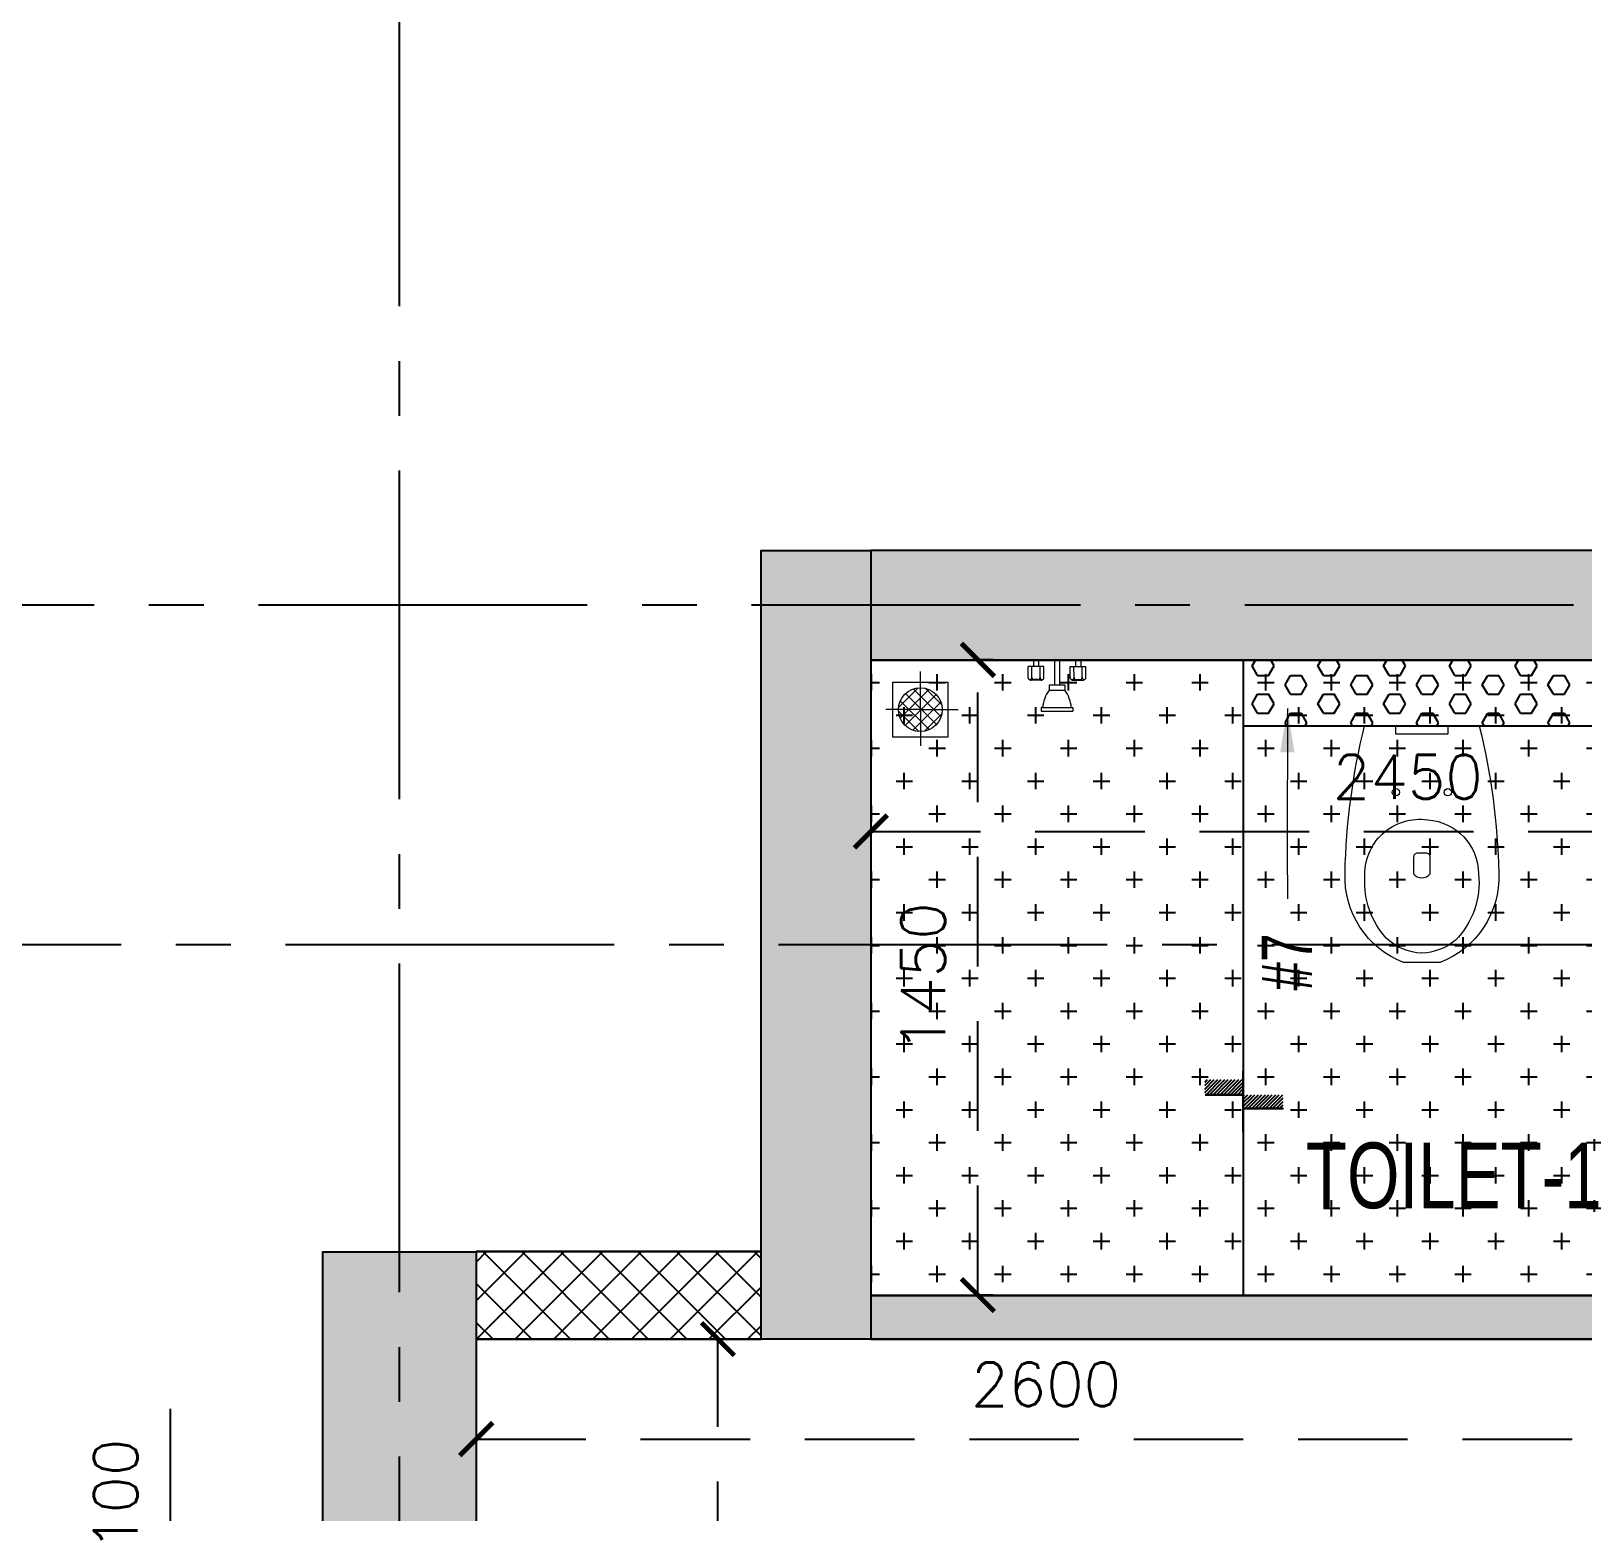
# Model space of a CAD drawing. Header units: millimetres. Extents: x 1180970 to 1231451, y -5737889 to -5695638.
# Drawn here: x 1194726 to 1198267, y -5723869 to -5720489 of the extents above; entities that cross this region are included whole.
import ezdxf

# ---------------------------------------------------------------- set-up
doc = ezdxf.new("R2010")
doc.units = ezdxf.units.MM
doc.header["$LTSCALE"] = 1000
doc.header["$MEASUREMENT"] = 0
for name, pattern in [('2BHK-C$0$AUDIT_D_120904163729-0', [0]), ('AUDIT_D_120904163729-0', [0]), ('T8(T9 IS SIMILAR) - GROUND FLOOR - DIMENSION & TEXTING$0$HIDDEN', [0.375, 0.25, -0.125]), ('T8(T9 IS SIMILAR) - GROUND FLOOR ELEVATION$0$AUDIT_D_120904163729-0', [0]), ('T8(T9 IS SIMILAR) - GROUND FLOOR ELEVATION$1$HIDDEN', [0.375, 0.25, -0.125]), ('T8_REFUGE COLUMNS$0$CENTER2', [1.125, 0.75, -0.125, 0.125, -0.125])]:
    doc.linetypes.add(name, pattern=pattern)
doc.layers.get('0').update_dxf_attribs({"linetype": 'AUDIT_D_120904163729-0'})
for name, color, linetype in [('2BHK-C$0$A-HATCH -160', 251, '2BHK-C$0$AUDIT_D_120904163729-0'), ('2BHK-C$0$A-TOI SUNK 50MM', 8, 'Continuous'), ('2BHK-C$0$APT PLANS-typ$0$TILEDROP', 3, 'Continuous'), ('2BHK-C$0$ELEV.', 5, 'Continuous'), ('2BHK-C$0$LEDGE WALL', 5, 'Continuous'), ('T8(T9 IS SIMILAR) - GROUND FLOOR - DIMENSION & TEXTING$0$A-DIMENSIONS', 2, 'T8(T9 IS SIMILAR) - GROUND FLOOR - DIMENSION & TEXTING$0$HIDDEN'), ('T8(T9 IS SIMILAR) - GROUND FLOOR ELEVATION$0$A-DIM', 1, 'T8(T9 IS SIMILAR) - GROUND FLOOR ELEVATION$0$AUDIT_D_120904163729-0'), ('T8_REFUGE COLUMNS$0$A-CENTERLINE', 193, 'T8_REFUGE COLUMNS$0$CENTER2'), ('T8_REFUGE COLUMNS$0$A-RCC COLS', 3, 'Continuous')]:
    doc.layers.add(name, color=color, linetype=linetype)
for name, color, linetype, lineweight in [('2BHK-C$1$$0$a-TOI-fixtures', 251, 'Continuous', 0), ('2BHK-C$1$a-TOI-fixtures', 251, 'Continuous', 0), ('2BHK-C$1$A-WALL- 160', 6, 'Continuous', 30), ('T8(T9 IS SIMILAR) - GROUND FLOOR - DIMENSION & TEXTING$0$a-Text', 4, 'Continuous', 0), ('T8(T9 IS SIMILAR) - GROUND FLOOR - DIMENSION & TEXTING$0$R0-18-10-2014-T1-1st Podium Floor Plan$0$Text', 2, 'Continuous', 0), ('T8(T9 IS SIMILAR) - GROUND FLOOR$0$D&W', 8, 'Continuous', 25)]:
    doc.layers.add(name, color=color, linetype=linetype, lineweight=lineweight)
doc.layers.add('T8_REFUGE COLUMNS$0$COL-HATCH', color=7, linetype='Continuous', lineweight=25, true_color=0xa3a3a3)
doc.styles.add('T8(T9 IS SIMILAR) - GROUND FLOOR - DIMENSION & TEXTING$0$ARIAL ARROW', font='swisscl.ttf')
doc.styles.add('T8(T9 IS SIMILAR) - GROUND FLOOR - DIMENSION & TEXTING$0$Romans 1', font='romans.shx', dxfattribs={"height": 100})
doc.styles.add('T8(T9 IS SIMILAR) - GROUND FLOOR - DIMENSION & TEXTING$0$Tahoma', font='tahoma.ttf')
doc.styles.add('T8(T9 IS SIMILAR) - GROUND FLOOR ELEVATION$0$Romans 1', font='romans.shx', dxfattribs={"height": 100})
doc.dimstyles.new('T8(T9 IS SIMILAR) - GROUND FLOOR - DIMENSION & TEXTING$0$ALPINE S', dxfattribs={"dimscale": 0, "dimtxt": 100, "dimasz": 75, "dimexe": 0, "dimexo": 0, "dimgap": 75, "dimtad": 1, "dimdec": 0, "dimzin": 0, "dimdsep": 46, "dimtxsty": 'T8(T9 IS SIMILAR) - GROUND FLOOR - DIMENSION & TEXTING$0$Romans 1', "dimblk": 'T8(T9 IS SIMILAR) - GROUND FLOOR - DIMENSION & TEXTING$0$_ArchTick', "dimcen": 0.09, "dimclrd": 256, "dimclre": 256, "dimclrt": 7, "dimadec": 0, "dimazin": 0, "dimtfac": 1, "dimtdec": 0, "dimtofl": 0, "dimtmove": 1, "dimatfit": 0, "dimldrblk": 'T8(T9 IS SIMILAR) - GROUND FLOOR - DIMENSION & TEXTING$0$_Open90', "dimfxl": 1, "dimtolj": 1, "dimtzin": 0, "dimarcsym": 0})
doc.dimstyles.new('T8(T9 IS SIMILAR) - GROUND FLOOR - DIMENSION & TEXTING$0$SAMATA STD', dxfattribs={"dimtxt": 100, "dimasz": 50, "dimexe": 50, "dimexo": 50, "dimgap": 10, "dimtad": 0, "dimdec": 0, "dimrnd": 5, "dimzin": 0, "dimdsep": 46, "dimtxsty": 'T8(T9 IS SIMILAR) - GROUND FLOOR - DIMENSION & TEXTING$0$Tahoma', "dimblk": 'T8(T9 IS SIMILAR) - GROUND FLOOR - DIMENSION & TEXTING$0$_Origin2', "dimcen": -50, "dimdle": 50, "dimclrd": 7, "dimclre": 7, "dimclrt": 7, "dimadec": 0, "dimazin": 0, "dimtfac": 1, "dimtdec": 0, "dimtmove": 1, "dimatfit": 3, "dimfxl": 150, "dimtfill": 1, "dimtolj": 1, "dimtzin": 0, "dimlwd": -1, "dimlwe": -1, "dimarcsym": 0})
doc.dimstyles.new('T8(T9 IS SIMILAR) - GROUND FLOOR ELEVATION$0$ALPINE S', dxfattribs={"dimscale": 0, "dimtxt": 100, "dimasz": 75, "dimexe": 0, "dimexo": 0, "dimgap": 75, "dimtad": 1, "dimdec": 0, "dimzin": 0, "dimdsep": 46, "dimtxsty": 'T8(T9 IS SIMILAR) - GROUND FLOOR ELEVATION$0$Romans 1', "dimblk": 'T8(T9 IS SIMILAR) - GROUND FLOOR ELEVATION$0$_ArchTick', "dimcen": 0.09, "dimclrd": 256, "dimclre": 256, "dimclrt": 7, "dimadec": 0, "dimazin": 0, "dimtfac": 1, "dimtdec": 0, "dimtofl": 0, "dimtmove": 1, "dimatfit": 0, "dimldrblk": 'T8(T9 IS SIMILAR) - GROUND FLOOR ELEVATION$0$_Open90', "dimfxl": 1, "dimtolj": 1, "dimtzin": 0, "dimarcsym": 0})

# ---------------------------------------------------------------- blocks, each defined once
blk = doc.blocks.new('T8_REFUGE COLUMNS')
at = {"layer": 'T8_REFUGE COLUMNS$0$COL-HATCH', "linetype": 'ByBlock'}
h = blk.add_hatch(color=256, dxfattribs=at)
h.dxf.hatch_style = 1
h.paths.add_polyline_path([(1196642.1, -5723474.9), (1196392.1, -5723474.9), (1196392.1, -5721674.9), (1196642.1, -5721674.9)])
h = blk.add_hatch(color=256, dxfattribs=at)
h.dxf.hatch_style = 1
h.paths.add_polyline_path([(1196642.1, -5721924.9), (1199252.1, -5721924.9), (1199252.1, -5721674.9), (1196642.1, -5721674.9)])
h = blk.add_hatch(color=256, dxfattribs=at)
h.dxf.hatch_style = 1
h.paths.add_polyline_path([(1195742.1, -5724124.9), (1195392.1, -5724124.9), (1195392.1, -5723274.9), (1195742.1, -5723274.9)])
at = {"layer": 'T8_REFUGE COLUMNS$0$A-CENTERLINE'}
for p, q in [((1195567.1, -5727867.6), (1195567.1, -5698299.6)), ((1217370.3, -5721799.9), (1182156.9, -5721799.9)), ((1217431.8, -5722574.9), (1182156.9, -5722574.9))]:
    blk.add_line(p, q, dxfattribs=at)
at = {"layer": 'T8_REFUGE COLUMNS$0$A-RCC COLS', "linetype": 'ByBlock'}
for points in [[(1196642.1, -5723474.9), (1196392.1, -5723474.9), (1196392.1, -5721674.9), (1196642.1, -5721674.9)], [(1196642.1, -5721924.9), (1199252.1, -5721924.9), (1199252.1, -5721674.9), (1196642.1, -5721674.9)], [(1195742.1, -5724124.9), (1195392.1, -5724124.9), (1195392.1, -5723274.9), (1195742.1, -5723274.9)]]:
    blk.add_lwpolyline(points, close=True, dxfattribs=at)
blk = doc.blocks.new('2BHK-C$0$EWC 1-flat-3')
at = {"layer": '2BHK-C$1$a-TOI-fixtures', "ltscale": 1.5}
blk.add_line((130.9, 0), (-130.9, 0), dxfattribs=at)
for points in [[(-130.9, 0, -0.055103), (-175.3, 336.2, -0.321827), (-41.6, 540), (41.6, 540, -0.321827), (175.3, 336.2, -0.055103), (130.9, 0, -27.681239)], [(-13.2, 214.3, -0.391448), (-129.3, 337.7, -0.224585), (-76.1, 489.9, -0.160675), (0, 518.7, -0.183016), (81.6, 484.1, -0.201424), (130, 346.4, -0.474507), (-13.2, 214.3, -2.927417)], [(-9.5, 290.2), (9.5, 290.2, 0.414214), (18.9, 299.7), (18.9, 337.6, 0.5), (-18.9, 337.6), (-18.9, 299.7, 0.414214), (-9.5, 290.2, 0.530498)]]:
    blk.add_lwpolyline(points, format="xyb", dxfattribs=at)
at = {"layer": '2BHK-C$1$a-TOI-fixtures'}
blk.add_lwpolyline([(-59.2, 0), (-59.2, 18.9), (59.2, 18.9), (59.2, 0)], close=True, dxfattribs=at)
at = {"layer": '2BHK-C$1$a-TOI-fixtures', "ltscale": 1.5}
for centre in [(-59.2, 151.6), (59.2, 151.6)]:
    blk.add_circle(centre, 8.31, dxfattribs=at)
blk = doc.blocks.new('2BHK-C$0$SH-flat-2')
at = {"layer": '2BHK-C$1$a-TOI-fixtures'}
for p, q in [((0.1, 54), (14.6, 54)), ((0.1, 42), (14.6, 42)), ((39.7, 38.7), (14.5, 38.7)), ((14.6, 30), (14.7, 66)), ((39.8, 57.2), (14.6, 57.2)), ((39.9, 65.9), (14.7, 66)), ((44.6, 43), (44.6, 52.2)), ((45.9, 36.2), (45.9, 59)), ((108.5, 35.8), (116.3, 35.8)), ((108.5, 32.4), (108.5, 35.8)), ((116.2, -36.2), (116.3, 35.8)), ((0, -6), (0, 6)), ((0, 6), (56.3, 5.9)), ((39.8, 29.9), (14.6, 30)), ((43.4, 31.6), (44.7, 33.1)), ((56.2, -18.1), (56.3, 17.9)), ((56.3, 17.9), (68.3, 17.9)), ((68.2, -18.1), (68.3, 17.9)), ((108.4, -32.8), (108.5, 32.4)), ((0, -6), (56.3, -6.1)), ((14.5, -30), (14.4, -66)), ((39.7, -30.1), (14.5, -30)), ((43.3, -31.7), (44.6, -33.3)), ((56.2, -18.1), (68.2, -18.1)), ((108.4, -32.8), (108.4, -36.2)), ((-0.1, -42), (14.4, -42)), ((-0.1, -54), (14.4, -54)), ((39.5, -57.3), (14.3, -57.3)), ((39.6, -38.8), (14.4, -38.8)), ((39.6, -66.1), (14.4, -66)), ((44.4, -43.2), (44.4, -52.4)), ((45.7, -36.4), (45.7, -59.2)), ((108.4, -36.2), (116.2, -36.2))]:
    blk.add_line(p, q, dxfattribs=at)
for centre, radius, start, end in [((39.8, 43.5), 4.8, 269.8776, 359.8776), ((39.7, 33.9), 4.8, 359.8776, 89.8776), ((39.8, 62), 4.8, 269.8776, 359.8776), ((39.8, 52.2), 4.8, 359.8776, 89.8776), ((39.9, 61.1), 4.8, 359.8776, 89.8776), ((41.1, 59), 4.8, 359.8776, 46.4449), ((41.1, 36.2), 4.8, 319.2258, 359.8776), ((39.8, 34.7), 4.8, 269.8776, 359.8776), ((114.8, -47.9), 80.5, 94.4595, 125.2375), ((39.6, -34), 4.8, 269.8776, 359.8776), ((39.7, -34.9), 4.8, 359.8776, 89.8776), ((40.9, -36.4), 4.8, 359.8776, 40.5294), ((115, 47.4), 80.5, 234.5177, 265.2957), ((39.5, -52.4), 4.8, 269.8776, 359.8776), ((39.5, -62.1), 4.8, 359.8776, 89.8776), ((39.6, -43.6), 4.8, 359.8776, 89.8776), ((39.6, -61.3), 4.8, 269.8776, 359.8776), ((40.9, -59.2), 4.8, 313.3103, 359.8776)]:
    blk.add_arc(centre, radius, start, end, dxfattribs=at)
blk = doc.blocks.new('2BHK-C$1$$0$Type-A-First Floor Plan-bottom-up$0$FLOOR TRAP-flat-6')
at = {"layer": '2BHK-C$1$$0$a-TOI-fixtures'}
h = blk.add_hatch(dxfattribs=at)
h.set_pattern_fill('ACET-2D-_USER', color=256, scale=20, angle=45, style=0, double=1, pattern_type=0)
h.set_pattern_definition([(45, (-789896.981, 5385770.066), (-14.142135624, 14.142135624), []), (135, (-789896.981, 5385770.066), (-14.142135624, -14.142135624), [])])
edge = h.paths.add_edge_path()
edge.add_arc((150, 150), 50, 0, 360)
for q in [(150, 228.6), (67.6, 150), (237.4, 150), (150, 63.6)]:
    blk.add_line((150, 150), q, dxfattribs=at)
blk.add_lwpolyline([(87.5, 212.5), (212.5, 212.5), (212.5, 87.5), (87.5, 87.5)], close=True, dxfattribs=at)
blk.add_circle((150, 150), 50, dxfattribs=at)
blk = doc.blocks.new('2BHK-C$0$TILE DROP -x')
at = {"layer": '2BHK-C$0$APT PLANS-typ$0$TILEDROP'}
h = blk.add_hatch(dxfattribs=at)
h.set_pattern_fill('ACET-2D-ANSI31', color=8, scale=90, angle=90, style=0)
h.set_pattern_definition([(135, (-851695.914, 5365039.183), (-7.954951288, -7.954951288), [])])
h.paths.add_polyline_path([(-58323.9, -19205.9), (-58323.9, -19023.7), (-58261.5, -19023.7), (-58261.5, -19205.9)])
edge = h.paths.add_edge_path()
edge.add_line((-58323.9, -19381.2), (-58393.7, -19381.2))
edge.add_line((-58323.9, -19205.9), (-58323.9, -19381.2))
edge.add_line((-58393.1, -19205.9), (-58323.9, -19205.9))
edge.add_line((-58393.1, -19381.2), (-58393.1, -19205.9))
at = {"layer": '2BHK-C$0$APT PLANS-typ$0$TILEDROP', "color": 1}
blk.add_line((-58153.9, -19205.9), (-58434, -19205.9), dxfattribs=at)
at = {"layer": '2BHK-C$0$APT PLANS-typ$0$TILEDROP', "color": 20, "const_width": 10}
for points in [[(-58261.5, -19205.9), (-58261.5, -19023.7)], [(-58323.9, -19381.2), (-58323.9, -19205.9)], [(-58323.9, -19205.9), (-58261.5, -19205.9)]]:
    blk.add_lwpolyline(points, dxfattribs=at)
blk = doc.blocks.new('2BHK-C')
at = {"layer": '2BHK-C$0$A-HATCH -160', "linetype": 'ByBlock'}
h = blk.add_hatch(dxfattribs=at)
h.set_pattern_fill('ZIGZAG', color=256, scale=250)
h.set_pattern_definition([(0, (0, 0), (31.25, 31.25), [31.25, -31.25]), (90, (31.25, 0), (-31.25, 31.25), [31.25, -31.25])])
h.paths.add_polyline_path([(1142149.2, -5723474.6), (1143849.2, -5723474.6), (1143849.2, -5723374.6), (1142149.2, -5723374.6)])
h.paths.add_polyline_path([(1144889.2, -5724474.6), (1144889.2, -5724574.6), (1147099.2, -5724574.6), (1147099.2, -5724474.6), (1145949.1, -5724474.2), (1145949.1, -5724374.2), (1145849.1, -5724374.2), (1145849.1, -5724474.6)])
h.paths.add_polyline_path([(1145949.1, -5723374.2), (1146848.9, -5723374.2), (1146848.9, -5723474.2), (1145949.1, -5723474.2)])
h.paths.add_polyline_path([(1147598.9, -5723474.2), (1148198.9, -5723474.2), (1148198.9, -5723374.2), (1147598.9, -5723374.2)])
h.paths.add_polyline_path([(1145549.1, -5721674.6), (1145649.1, -5721674.6), (1145649.1, -5721174.6), (1145649, -5721174.6), (1145649.1, -5721073.7), (1145549.1, -5721073.9)])
h.paths.add_polyline_path([(1148199.2, -5728684.2), (1148934.2, -5728684.2), (1148934.2, -5728584.2), (1148199.2, -5728584.2)])
h = blk.add_hatch(dxfattribs=at)
h.set_pattern_fill('HEX', color=256, scale=200)
h.set_pattern_definition([(0, (-0.327, 4e-08), (0, 43.3012702), [25, -50]), (120, (-0.327, 4e-08), (-37.5, -21.6506351), [25, -50]), (60, (24.673, 4e-08), (-37.5, 21.6506351), [25, -50])])
h.paths.add_polyline_path([(1143749.2, -5722074.9), (1143749.2, -5721924.9), (1142999.2, -5721924.9), (1142999.2, -5722074.9)])
h = blk.add_hatch(dxfattribs=at)
h.set_pattern_fill('ANSI37', color=256, scale=500)
h.set_pattern_definition([(45, (-0.33, -0.904), (-44.1941738, 44.1941738), []), (135, (-0.33, -0.904), (-44.1941738, -44.1941738), [])])
h.paths.add_polyline_path([(1141049.5, -5727585.2), (1141249.5, -5727585.2), (1141249.5, -5726520.2), (1141049.5, -5726520.2)])
h.paths.add_polyline_path([(1147999.2, -5727450.1), (1148199.2, -5727450.1), (1148199.2, -5728684.6), (1147999.2, -5728684.6)])
h.paths.add_polyline_path([(1141249.1, -5723274.6), (1141898.9, -5723274.6), (1141898.9, -5723474.6), (1141249.1, -5723474.6)])
at = {"layer": '2BHK-C$0$A-TOI SUNK 50MM'}
h = blk.add_hatch(dxfattribs=at)
h.set_pattern_fill('CROSS', color=256, scale=300, style=0)
h.set_pattern_definition([(0, (-0.33, -0.9), (75, 75), [37.5, -112.5]), (90, (18.42, -19.65), (-75, 75), [37.5, -112.5])])
h.paths.add_polyline_path([(1142149.2, -5723374.6), (1144599.2, -5723374.6), (1144599.2, -5721924.9), (1142149.2, -5721924.9)])
h.paths.add_polyline_path([(1148198.9, -5723374.6), (1145949.1, -5723374.6), (1145949.1, -5721924.9), (1148198.9, -5721924.9)])
at = {"layer": '2BHK-C$0$A-TOI SUNK 50MM', "elevation": 0.4}
blk.add_lwpolyline([(1142149.2, -5723374.6), (1144599.2, -5723374.6), (1144599.2, -5721924.9), (1142149.2, -5721924.9)], close=True, dxfattribs=at)
at = {"layer": '2BHK-C$0$ELEV.'}
blk.add_line((1142999.2, -5721924.9, 0.4), (1142999.2, -5723374.6, 0.4), dxfattribs=at)
at = {"layer": '2BHK-C$0$LEDGE WALL', "elevation": 0.4}
blk.add_lwpolyline([(1143799.2, -5722074.9), (1143799.2, -5721924.9), (1142999.2, -5721924.9), (1142999.2, -5722074.9)], close=True, dxfattribs=at)
at = {"layer": '2BHK-C$1$A-WALL- 160', "linetype": 'ByBlock'}
for p, q in [((1141249.1, -5723274.6, 0.4), (1141898.9, -5723274.6, 0.4)), ((1142149.2, -5723374.6, 0.4), (1143849.2, -5723374.6, 0.4)), ((1141249.2, -5723474.6, 0.4), (1141898.9, -5723474.6, 0.4)), ((1142149.2, -5723474.6, 0.4), (1143849.2, -5723474.6, 0.4))]:
    blk.add_line(p, q, dxfattribs=at)
at = {"layer": '2BHK-C$0$A-TOI SUNK 50MM', "xscale": 0.5, "yscale": 0.5, "zscale": 0.5, "rotation": 269.9996795902024}
blk.add_blockref('2BHK-C$0$TILE DROP -x', (1152602, -5752078.8, 0.4), dxfattribs=at)
at = {"layer": '2BHK-C$1$$0$a-TOI-fixtures', "extrusion": (0, 0, -1), "xscale": -1, "zscale": -1}
for name, p, rotation in [('2BHK-C$1$$0$Type-A-First Floor Plan-bottom-up$0$FLOOR TRAP-flat-6', (-1142412.4, -5722187.9, -0.4), 270), ('2BHK-C$0$EWC 1-flat-3', (-1143406.7, -5722074.9, -0.4), 180)]:
    blk.add_blockref(name, p, dxfattribs=dict(at, rotation=rotation))
at = {"layer": '2BHK-C$1$a-TOI-fixtures', "rotation": 270.1224073992651}
blk.add_blockref('2BHK-C$0$SH-flat-2', (1142574.2, -5721924.9, 0.4), dxfattribs=at)
blk = doc.blocks.new('T8(T9 IS SIMILAR) - GROUND FLOOR ELEVATION$0$_ArchTick')
at = {"color": 0, "linetype": 'ByBlock', "const_width": 0.15}
blk.add_lwpolyline([(-0.5, -0.5), (0.5, 0.5)], dxfattribs=at)
blk = doc.blocks.new('*D293')
at = {"layer": 'T8(T9 IS SIMILAR) - GROUND FLOOR ELEVATION$0$A-DIM', "lineweight": -2, "transparency": 16777216}
for p, q in [((1195044.3, -5724026.1), (1195044.3, -5723633.3)), ((1195206.8, -5724024.9), (1195206.8, -5723949.9)), ((1195206.8, -5724074.9), (1195044.3, -5724026.1)), ((1195206.8, -5724124.9), (1195206.8, -5724024.9)), ((1195206.8, -5724124.9), (1195206.8, -5724199.9))]:
    blk.add_line(p, q, dxfattribs=at)
at = {"layer": 'T8(T9 IS SIMILAR) - GROUND FLOOR ELEVATION$0$A-DIM', "linetype": 'T8(T9 IS SIMILAR) - GROUND FLOOR ELEVATION$1$HIDDEN', "lineweight": -2, "transparency": 16777216}
for p, q in [((1195291.6, -5724024.9), (1195206.8, -5724024.9)), ((1195291.6, -5724124.9), (1195206.8, -5724124.9))]:
    blk.add_line(p, q, dxfattribs=at)
at = {"layer": 'T8(T9 IS SIMILAR) - GROUND FLOOR ELEVATION$0$A-DIM', "linetype": 'ByBlock', "lineweight": -2, "transparency": 16777216, "xscale": 75, "yscale": 75, "zscale": 75}
for p, rotation in [((1195206.8, -5724024.9), 270), ((1195206.8, -5724124.9), 90)]:
    blk.add_blockref('T8(T9 IS SIMILAR) - GROUND FLOOR ELEVATION$0$_ArchTick', p, dxfattribs=dict(at, rotation=rotation))
at = {"layer": 'T8(T9 IS SIMILAR) - GROUND FLOOR ELEVATION$0$A-DIM', "color": 7, "linetype": 'ByBlock', "transparency": 16777216, "insert": (1194919.3, -5723829.7), "char_height": 100, "attachment_point": 5, "rotation": 90, "style": 'T8(T9 IS SIMILAR) - GROUND FLOOR ELEVATION$0$Romans 1'}
blk.add_mtext('\\A1;100', dxfattribs=at)
blk = doc.blocks.new('T8(T9 IS SIMILAR) - GROUND FLOOR ELEVATION$0$_Open90')
at = {"color": 0, "linetype": 'ByBlock', "lineweight": -2}
for p, q in [((-0.5, 0.5), (0, 0)), ((0, 0), (-1, 0)), ((0, 0), (-0.5, -0.5))]:
    blk.add_line(p, q, dxfattribs=at)
blk = doc.blocks.new('T8(T9 IS SIMILAR) - GROUND FLOOR - DIMENSION & TEXTING$0$_ArchTick')
at = {"color": 0, "linetype": 'ByBlock', "const_width": 0.15}
blk.add_lwpolyline([(-0.5, -0.5), (0.5, 0.5)], dxfattribs=at)
blk = doc.blocks.new('*D752')
at = {"layer": 'T8(T9 IS SIMILAR) - GROUND FLOOR - DIMENSION & TEXTING$0$A-DIMENSIONS', "linetype": 'T8(T9 IS SIMILAR) - GROUND FLOOR - DIMENSION & TEXTING$0$HIDDEN', "lineweight": -2, "transparency": 16777216}
for p, q in [((1196642.3, -5721924.4), (1196642.3, -5722316.2)), ((1199092.3, -5721924.1), (1199092.3, -5722316.2))]:
    blk.add_line(p, q, dxfattribs=at)
at = {"layer": 'T8(T9 IS SIMILAR) - GROUND FLOOR - DIMENSION & TEXTING$0$A-DIMENSIONS', "lineweight": -2, "transparency": 16777216}
blk.add_line((1196642.3, -5722316.2), (1199092.3, -5722316.2), dxfattribs=at)
at = {"layer": 'T8(T9 IS SIMILAR) - GROUND FLOOR - DIMENSION & TEXTING$0$A-DIMENSIONS', "linetype": 'ByBlock', "lineweight": -2, "transparency": 16777216, "xscale": 75, "yscale": 75, "zscale": 75, "rotation": 180}
blk.add_blockref('T8(T9 IS SIMILAR) - GROUND FLOOR - DIMENSION & TEXTING$0$_ArchTick', (1196642.3, -5722316.2), dxfattribs=at)
at = {"layer": 'T8(T9 IS SIMILAR) - GROUND FLOOR - DIMENSION & TEXTING$0$A-DIMENSIONS', "linetype": 'ByBlock', "lineweight": -2, "transparency": 16777216, "xscale": 75, "yscale": 75, "zscale": 75}
blk.add_blockref('T8(T9 IS SIMILAR) - GROUND FLOOR - DIMENSION & TEXTING$0$_ArchTick', (1199092.3, -5722316.2), dxfattribs=at)
at = {"layer": 'T8(T9 IS SIMILAR) - GROUND FLOOR - DIMENSION & TEXTING$0$A-DIMENSIONS', "color": 7, "linetype": 'ByBlock', "transparency": 16777216, "insert": (1197867.3, -5722191.2), "char_height": 100, "attachment_point": 5, "style": 'T8(T9 IS SIMILAR) - GROUND FLOOR - DIMENSION & TEXTING$0$Romans 1'}
blk.add_mtext('\\A1;2450', dxfattribs=at)
blk = doc.blocks.new('T8(T9 IS SIMILAR) - GROUND FLOOR - DIMENSION & TEXTING$0$_Open90')
at = {"color": 0, "linetype": 'ByBlock', "lineweight": -2}
for p, q in [((-0.5, 0.5), (0, 0)), ((0, 0), (-1, 0)), ((0, 0), (-0.5, -0.5))]:
    blk.add_line(p, q, dxfattribs=at)
blk = doc.blocks.new('*D753')
at = {"layer": 'T8(T9 IS SIMILAR) - GROUND FLOOR - DIMENSION & TEXTING$0$A-DIMENSIONS', "linetype": 'T8(T9 IS SIMILAR) - GROUND FLOOR - DIMENSION & TEXTING$0$HIDDEN', "lineweight": -2, "transparency": 16777216}
for p, q in [((1196921.1, -5721924.4), (1196886.6, -5721924.4)), ((1196921.1, -5723374), (1196886.6, -5723374))]:
    blk.add_line(p, q, dxfattribs=at)
at = {"layer": 'T8(T9 IS SIMILAR) - GROUND FLOOR - DIMENSION & TEXTING$0$A-DIMENSIONS', "lineweight": -2, "transparency": 16777216}
blk.add_line((1196886.6, -5723374), (1196886.6, -5721924.4), dxfattribs=at)
at = {"layer": 'T8(T9 IS SIMILAR) - GROUND FLOOR - DIMENSION & TEXTING$0$A-DIMENSIONS', "linetype": 'ByBlock', "lineweight": -2, "transparency": 16777216, "xscale": 75, "yscale": 75, "zscale": 75}
for p, rotation in [((1196886.6, -5721924.4), 90), ((1196886.6, -5723374), 270)]:
    blk.add_blockref('T8(T9 IS SIMILAR) - GROUND FLOOR - DIMENSION & TEXTING$0$_ArchTick', p, dxfattribs=dict(at, rotation=rotation))
at = {"layer": 'T8(T9 IS SIMILAR) - GROUND FLOOR - DIMENSION & TEXTING$0$A-DIMENSIONS', "color": 7, "linetype": 'ByBlock', "transparency": 16777216, "insert": (1196761.6, -5722649.2), "char_height": 100, "attachment_point": 5, "rotation": 90, "style": 'T8(T9 IS SIMILAR) - GROUND FLOOR - DIMENSION & TEXTING$0$Romans 1'}
blk.add_mtext('\\A1;1450', dxfattribs=at)
blk = doc.blocks.new('*D713')
at = {"layer": 'T8(T9 IS SIMILAR) - GROUND FLOOR - DIMENSION & TEXTING$0$A-DIMENSIONS', "linetype": 'T8(T9 IS SIMILAR) - GROUND FLOOR - DIMENSION & TEXTING$0$HIDDEN', "lineweight": -2, "transparency": 16777216}
for p, q in [((1196392.3, -5723474.4), (1196293.4, -5723474.4)), ((1196320.7, -5727424.6), (1196293.4, -5727424.6))]:
    blk.add_line(p, q, dxfattribs=at)
at = {"layer": 'T8(T9 IS SIMILAR) - GROUND FLOOR - DIMENSION & TEXTING$0$A-DIMENSIONS', "lineweight": -2, "transparency": 16777216}
blk.add_line((1196293.4, -5727424.6), (1196293.4, -5723474.4), dxfattribs=at)
at = {"layer": 'T8(T9 IS SIMILAR) - GROUND FLOOR - DIMENSION & TEXTING$0$A-DIMENSIONS', "linetype": 'ByBlock', "lineweight": -2, "transparency": 16777216, "xscale": 75, "yscale": 75, "zscale": 75}
for p, rotation in [((1196293.4, -5723474.4), 90), ((1196293.4, -5727424.6), 270)]:
    blk.add_blockref('T8(T9 IS SIMILAR) - GROUND FLOOR - DIMENSION & TEXTING$0$_ArchTick', p, dxfattribs=dict(at, rotation=rotation))
at = {"layer": 'T8(T9 IS SIMILAR) - GROUND FLOOR - DIMENSION & TEXTING$0$A-DIMENSIONS', "color": 7, "linetype": 'ByBlock', "transparency": 16777216, "insert": (1196168.4, -5725449.5), "char_height": 100, "attachment_point": 5, "rotation": 90, "style": 'T8(T9 IS SIMILAR) - GROUND FLOOR - DIMENSION & TEXTING$0$Romans 1'}
blk.add_mtext('\\A1;3950', dxfattribs=at)
blk = doc.blocks.new('*D714')
at = {"layer": 'T8(T9 IS SIMILAR) - GROUND FLOOR - DIMENSION & TEXTING$0$A-DIMENSIONS', "linetype": 'T8(T9 IS SIMILAR) - GROUND FLOOR - DIMENSION & TEXTING$0$HIDDEN', "lineweight": -2, "transparency": 16777216}
for p, q in [((1195742, -5723474.7), (1195742, -5723702.6)), ((1198342.3, -5723474), (1198342.3, -5723702.6))]:
    blk.add_line(p, q, dxfattribs=at)
at = {"layer": 'T8(T9 IS SIMILAR) - GROUND FLOOR - DIMENSION & TEXTING$0$A-DIMENSIONS', "lineweight": -2, "transparency": 16777216}
blk.add_line((1195742, -5723702.6), (1198342.3, -5723702.6), dxfattribs=at)
at = {"layer": 'T8(T9 IS SIMILAR) - GROUND FLOOR - DIMENSION & TEXTING$0$A-DIMENSIONS', "linetype": 'ByBlock', "lineweight": -2, "transparency": 16777216, "xscale": 75, "yscale": 75, "zscale": 75, "rotation": 180}
blk.add_blockref('T8(T9 IS SIMILAR) - GROUND FLOOR - DIMENSION & TEXTING$0$_ArchTick', (1195742, -5723702.6), dxfattribs=at)
at = {"layer": 'T8(T9 IS SIMILAR) - GROUND FLOOR - DIMENSION & TEXTING$0$A-DIMENSIONS', "linetype": 'ByBlock', "lineweight": -2, "transparency": 16777216, "xscale": 75, "yscale": 75, "zscale": 75}
blk.add_blockref('T8(T9 IS SIMILAR) - GROUND FLOOR - DIMENSION & TEXTING$0$_ArchTick', (1198342.3, -5723702.6), dxfattribs=at)
at = {"layer": 'T8(T9 IS SIMILAR) - GROUND FLOOR - DIMENSION & TEXTING$0$A-DIMENSIONS', "color": 7, "linetype": 'ByBlock', "transparency": 16777216, "insert": (1197042.1, -5723577.6), "char_height": 100, "attachment_point": 5, "style": 'T8(T9 IS SIMILAR) - GROUND FLOOR - DIMENSION & TEXTING$0$Romans 1'}
blk.add_mtext('\\A1;2600', dxfattribs=at)
blk = doc.blocks.new('T8(T9 IS SIMILAR) - GROUND FLOOR - DIMENSION & TEXTING$0$_Origin2')
at = {"color": 0, "linetype": 'ByBlock', "lineweight": -2}
blk.add_line((-0.5, 0), (-1, 0), dxfattribs=at)
for radius in [0.5, 0.25]:
    blk.add_circle((0, 0), radius, dxfattribs=at)
blk = doc.blocks.new('T8(T9 IS SIMILAR) - GROUND FLOOR ELEVATION')
at = {"layer": 'T8(T9 IS SIMILAR) - GROUND FLOOR ELEVATION$0$A-DIM', "linetype": 'ByBlock'}
dim = blk.add_linear_dim(base=(1195206.8, -5724024.9), p1=(1195291.6, -5724124.9), p2=(1195291.6, -5724024.9), angle=90, dimstyle='T8(T9 IS SIMILAR) - GROUND FLOOR ELEVATION$0$ALPINE S', override={"dimscale": 1, "dimfxl": 5, "dimarcsym": 1}, dxfattribs=at)
dim.commit()
dim.dimension.update_dxf_attribs({"geometry": '*D293', "text_midpoint": (1194919.3, -5723951.1)})
blk = doc.blocks.new('T8(T9 IS SIMILAR) - GROUND FLOOR')
at = {"layer": 'T8(T9 IS SIMILAR) - GROUND FLOOR$0$D&W', "linetype": 'ByBlock'}
for name, p in [('T8_REFUGE COLUMNS', (0, 0)), ('2BHK-C', (54492.8, -0.1, 0))]:
    blk.add_blockref(name, p, dxfattribs=at)
blk.add_blockref('T8(T9 IS SIMILAR) - GROUND FLOOR ELEVATION', (0, 0), dxfattribs=at)
blk = doc.blocks.new('T8(T9 IS SIMILAR) - GROUND FLOOR - DIMENSION & TEXTING')
at = {"layer": 'T8(T9 IS SIMILAR) - GROUND FLOOR - DIMENSION & TEXTING$0$a-Text', "style": 'T8(T9 IS SIMILAR) - GROUND FLOOR - DIMENSION & TEXTING$0$ARIAL ARROW'}
blk.add_text('TOILET-1', height=150, dxfattribs=at).set_placement((1197634.7, -5723175.8))
at = {"layer": 'T8(T9 IS SIMILAR) - GROUND FLOOR - DIMENSION & TEXTING$0$R0-18-10-2014-T1-1st Podium Floor Plan$0$Text', "linetype": 'ByBlock', "style": 'T8(T9 IS SIMILAR) - GROUND FLOOR - DIMENSION & TEXTING$0$ARIAL ARROW'}
blk.add_text('#7', height=114.75, rotation=90, dxfattribs=at).set_placement((1197648.8, -5722679.1, 0))
at = {"layer": 'T8(T9 IS SIMILAR) - GROUND FLOOR - DIMENSION & TEXTING$0$A-DIMENSIONS', "linetype": 'ByBlock'}
for base, p1, p2, picture, middle in [((1196886.6, -5721924.4), (1196921.1, -5723374), (1196921.1, -5721924.4), '*D753', (1196761.6, -5722649.2)), ((1196293.4, -5723474.4), (1196320.7, -5727424.6), (1196392.3, -5723474.4, -0.7), '*D713', (1196168.4, -5725449.5))]:
    dim = blk.add_linear_dim(base=base, p1=p1, p2=p2, angle=90, dimstyle='T8(T9 IS SIMILAR) - GROUND FLOOR - DIMENSION & TEXTING$0$ALPINE S', override={"dimscale": 1, "dimfxl": 5, "dimarcsym": 1}, dxfattribs=at)
    dim.commit()
    dim.dimension.update_dxf_attribs({"geometry": picture, "text_midpoint": middle})
for base, p1, p2, picture, middle in [((1199092.3, -5722316.2), (1196642.3, -5721924.4, -0.7), (1199092.3, -5721924.1), '*D752', (1197867.3, -5722191.2)), ((1198342.3, -5723702.6), (1195742, -5723474.7, 0.4), (1198342.3, -5723474), '*D714', (1197042.1, -5723577.6))]:
    dim = blk.add_linear_dim(base=base, p1=p1, p2=p2, dimstyle='T8(T9 IS SIMILAR) - GROUND FLOOR - DIMENSION & TEXTING$0$ALPINE S', override={"dimscale": 1, "dimfxl": 5, "dimarcsym": 1}, dxfattribs=at)
    dim.commit()
    dim.dimension.update_dxf_attribs({"geometry": picture, "text_midpoint": middle})
at = {"layer": 'T8(T9 IS SIMILAR) - GROUND FLOOR - DIMENSION & TEXTING$0$R0-18-10-2014-T1-1st Podium Floor Plan$0$Text'}
blk.add_leader([(1197592.6, -5722035.7), (1197592.5, -5722361.2), (1197592.6, -5722469.7)], dimstyle='T8(T9 IS SIMILAR) - GROUND FLOOR - DIMENSION & TEXTING$0$SAMATA STD', override={"dimscale": 1, "dimasz": 100, "dimclrd": 2, "dimfxlon": 1, "dimarcsym": 1}, dxfattribs=at)

msp = doc.modelspace()

# ---------------------------------------------------------------- block references
at = {"linetype": 'ByBlock'}
msp.add_blockref('T8(T9 IS SIMILAR) - GROUND FLOOR', (0, 0), dxfattribs=at)

# ---------------------------------------------------------------- next in the draw order: block references
msp.add_blockref('T8(T9 IS SIMILAR) - GROUND FLOOR - DIMENSION & TEXTING', (0, 0), dxfattribs=at)

doc.saveas('drawing.dxf')
